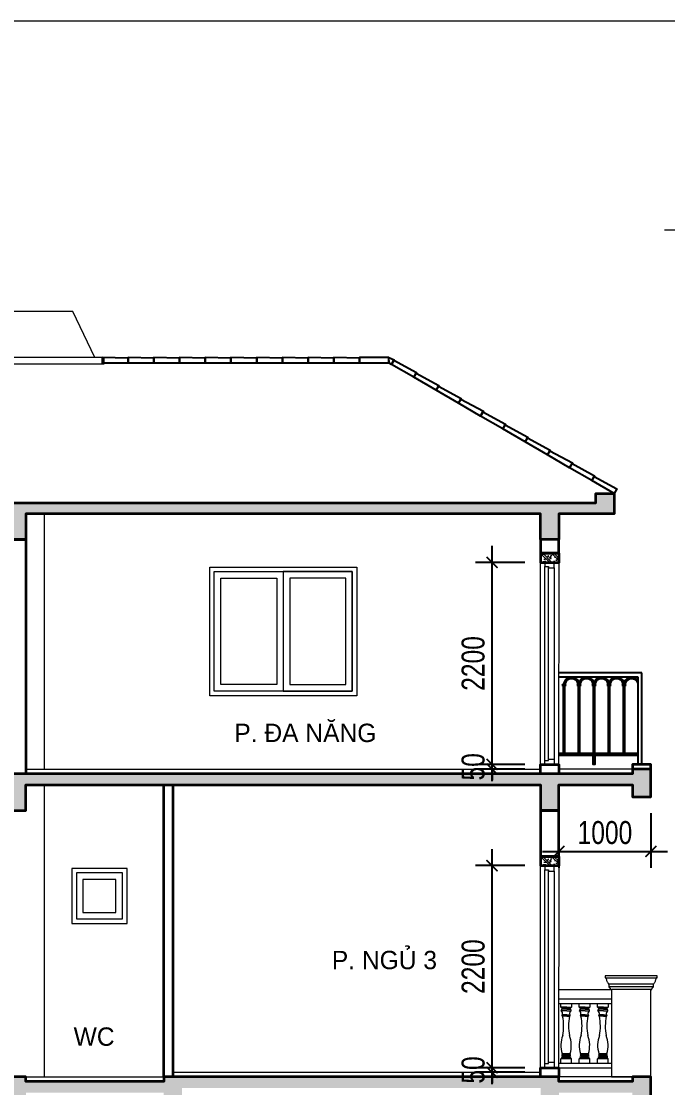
# Model space of a CAD drawing. Header units: millimetres. Extents: x 33748 to 451939, y -263262 to 62681.
# Drawn here: x 415701 to 422734, y -183716 to -172108 of the extents above; entities that cross this region are included whole.
import ezdxf

# ---------------------------------------------------------------- set-up
doc = ezdxf.new("R2010")
doc.units = ezdxf.units.MM
doc.header["$PDMODE"] = 98
doc.layers.get('Defpoints').update_dxf_attribs({"color": 202, "lineweight": 13})
for name, color, linetype, lineweight in [('-CONCRETE', 1, 'Continuous', 35), ('-DOOR', 137, 'Continuous', 9), ('-HATCH', 8, 'Continuous', 5), ('-LINE1', 7, 'Continuous', 18), ('-LINE2', 252, 'Continuous', 9), ('-WALL', 4, 'Continuous', 35), ('A72', 9, 'Continuous', 5)]:
    doc.layers.add(name, color=color, linetype=linetype, lineweight=lineweight)
for name, color, linetype in [('-HATCH CONCRETE', 54, 'Continuous'), ('12. NET DIM', 9, 'Continuous'), ('13. NET HATCH', 252, 'Continuous'), ('TEXT25', 2, 'Continuous')]:
    doc.layers.add(name, color=color, linetype=linetype)
doc.styles.add('AVANH', font='', dxfattribs={"width": 0.8})
doc.styles.add('SVN_AVO_thuong', font='')
doc.styles.add('X-ALL-SECTION$0$ROMANS', font='arial.ttf')
doc.styles.get('AVANH').set_extended_font_data('.VnAvantH')
doc.styles.get('SVN_AVO_thuong').set_extended_font_data('SVN-Avo')
doc.dimstyles.new('C_100A3', dxfattribs={"dimscale": 100, "dimtxt": 2.5, "dimasz": 1.2, "dimexe": 1.8, "dimexo": 0, "dimgap": 0.75, "dimtad": 1, "dimdec": 0, "dimzin": 0, "dimdsep": 46, "dimtxsty": 'AVANH', "dimblk": 'ARCHTICK', "dimcen": 0, "dimdle": 1.8, "dimclrd": 256, "dimclre": 256, "dimclrt": 7, "dimadec": 0, "dimazin": 0, "dimtfac": 0.0001, "dimtdec": 0, "dimtix": 1, "dimtmove": 2, "dimatfit": 3, "dimldrblk": 'ARCHTICK', "dimfxl": 1.8, "dimtolj": 1, "dimtzin": 0, "dimarcsym": 0})
doc.dimstyles.new('X-ALL-SECTION$0$ARROWS', dxfattribs={"dimscale": 100, "dimtxt": 2, "dimasz": 1, "dimexe": 2, "dimexo": 5, "dimgap": 1, "dimtad": 1, "dimdec": 0, "dimzin": 0, "dimdsep": 46, "dimtxsty": 'X-ALL-SECTION$0$ROMANS', "dimblk": 'X-ALL-SECTION$0$ARROWS', "dimcen": 0, "dimclrd": 256, "dimclre": 256, "dimclrt": 256, "dimazin": 0, "dimtfac": 0.5, "dimtdec": 0, "dimtofl": 0, "dimtmove": 2, "dimatfit": 3, "dimldrblk": 'X-ALL-SECTION$0$ARROWS', "dimfxl": 1, "dimtolj": 1, "dimtzin": 0, "dimlwd": -1, "dimlwe": -1, "dimarcsym": 0})

# ---------------------------------------------------------------- blocks, each defined once
blk = doc.blocks.new('cot lan can')
blk.add_line((-67, 1080), (-57, 1080))
for points in [[(-67, 1080), (-67, 1100), (497, 1100), (497, 1080), (-67, 1080)], [(-29, 1010), (-33, 1015), (-36, 1020), (-40, 1025), (-43, 1031), (-46, 1036), (-49, 1042), (-51, 1048), (-53, 1055), (-54, 1061), (-56, 1067), (-57, 1074), (-57, 1080)], [(487, 1080), (487, 1074), (486, 1067), (484, 1061), (483, 1055), (481, 1048), (479, 1042), (476, 1036), (473, 1031), (470, 1025), (466, 1020), (463, 1015), (459, 1010)], [(-29, 980), (-29, 1010), (459, 1010), (459, 980)], [(-11, 956), (-12, 959), (-13, 962), (-14, 965), (-16, 967), (-18, 970), (-18, 971), (-19, 972), (-22, 974), (-24, 976), (-26, 978), (-29, 980), (459, 980), (456, 978), (454, 976), (452, 974), (449, 972), (448, 970), (446, 967), (444, 965), (443, 962), (442, 959), (441, 956), (440, 953), (440, 950), (430, 950)], [(0, 950), (-10, 950), (-10, 953), (-11, 956)]]:
    blk.add_lwpolyline(points)
blk.add_lwpolyline([(430, 950), (430, 0), (0, 0), (0, 950)], close=True)
blk = doc.blocks.new('*U563')
at = {"ltscale": 200}
for points in [[(0, 100), (0, 0)], [(45, 100), (2155, 100)], [(45, 60), (2155, 60)], [(2140, 0), (60, 0)], [(2200, 100), (2200, 0)]]:
    blk.add_lwpolyline(points, dxfattribs=at)
for points in [[(0, 100), (45, 100), (45, 60), (60, 60), (60, 0), (0, 0)], [(2200, 100), (2155, 100), (2155, 60), (2140, 60), (2140, 0), (2200, 0)]]:
    blk.add_lwpolyline(points, close=True, dxfattribs=at)
blk = doc.blocks.new('X-ALL-SECTION$0$ARROWS')
blk.add_line((-1, 0), (0, 0))
at = {"const_width": 0.35}
blk.add_lwpolyline([(-1, -1), (0, 0), (-1, 1)], dxfattribs=at)
blk = doc.blocks.new('_ARCHTICK')
at = {"const_width": 0.15}
blk.add_lwpolyline([(-0.5, -0.5), (0.5, 0.5)], dxfattribs=at)
blk = doc.blocks.new('*D1046')
at = {"layer": '12. NET DIM', "lineweight": -2, "transparency": 16777216}
for p, q in [((420823, -183498), (420823, -183378)), ((421179, -183498), (420643, -183498)), ((420823, -183548), (420823, -183498)), ((421179, -183548), (420643, -183548)), ((420823, -183548), (420823, -183668))]:
    blk.add_line(p, q, dxfattribs=at)
at = {"layer": 'Defpoints', "color": 0, "transparency": 16777216}
for p in [(420823, -183498), (421179, -183498), (421179, -183548)]:
    blk.add_point(p, dxfattribs=at)
at = {"layer": '12. NET DIM', "lineweight": -2, "transparency": 16777216, "xscale": 120, "yscale": 120, "zscale": 120}
for p, rotation in [((420823, -183498), 270), ((420823, -183548), 90)]:
    blk.add_blockref('_ARCHTICK', p, dxfattribs=dict(at, rotation=rotation))
at = {"layer": '12. NET DIM', "color": 7, "transparency": 16777216, "insert": (420618, -183523), "char_height": 250, "attachment_point": 5, "rotation": 90, "style": 'AVANH'}
blk.add_mtext('\\A1;50', dxfattribs=at)
blk = doc.blocks.new('*D1047')
at = {"layer": '12. NET DIM', "lineweight": -2, "transparency": 16777216}
for p, q in [((420823, -183678), (420823, -181118)), ((421179, -181298), (420643, -181298)), ((421179, -183498), (420643, -183498))]:
    blk.add_line(p, q, dxfattribs=at)
at = {"layer": 'Defpoints', "color": 0, "transparency": 16777216}
for p in [(420823, -181298), (421179, -181298), (421179, -183498)]:
    blk.add_point(p, dxfattribs=at)
at = {"layer": '12. NET DIM', "lineweight": -2, "transparency": 16777216, "xscale": 120, "yscale": 120, "zscale": 120}
for p, rotation in [((420823, -181298), 90), ((420823, -183498), 270)]:
    blk.add_blockref('_ARCHTICK', p, dxfattribs=dict(at, rotation=rotation))
at = {"layer": '12. NET DIM', "color": 7, "transparency": 16777216, "insert": (420618, -182398), "char_height": 250, "attachment_point": 5, "rotation": 90, "style": 'AVANH'}
blk.add_mtext('\\A1;2200', dxfattribs=at)
blk = doc.blocks.new('*D1048')
at = {"layer": '12. NET DIM', "lineweight": -2, "transparency": 16777216}
for p, q in [((420823, -180198), (420823, -180078)), ((421179, -180198), (420643, -180198)), ((421179, -180248), (420643, -180248)), ((420823, -180248), (420823, -180198)), ((420823, -180248), (420823, -180368))]:
    blk.add_line(p, q, dxfattribs=at)
at = {"layer": 'Defpoints', "color": 0, "transparency": 16777216}
for p in [(420823, -180198), (421179, -180198), (421179, -180248)]:
    blk.add_point(p, dxfattribs=at)
at = {"layer": '12. NET DIM', "lineweight": -2, "transparency": 16777216, "xscale": 120, "yscale": 120, "zscale": 120}
for p, rotation in [((420823, -180198), 270), ((420823, -180248), 90)]:
    blk.add_blockref('_ARCHTICK', p, dxfattribs=dict(at, rotation=rotation))
at = {"layer": '12. NET DIM', "color": 7, "transparency": 16777216, "insert": (420618, -180223), "char_height": 250, "attachment_point": 5, "rotation": 90, "style": 'AVANH'}
blk.add_mtext('\\A1;50', dxfattribs=at)
blk = doc.blocks.new('*D1049')
at = {"layer": '12. NET DIM', "lineweight": -2, "transparency": 16777216}
for p, q in [((420823, -180378), (420823, -177818)), ((421179, -177998), (420643, -177998)), ((421179, -180198), (420643, -180198))]:
    blk.add_line(p, q, dxfattribs=at)
at = {"layer": 'Defpoints', "color": 0, "transparency": 16777216}
for p in [(420823, -177998), (421179, -177998), (421179, -180198)]:
    blk.add_point(p, dxfattribs=at)
at = {"layer": '12. NET DIM', "lineweight": -2, "transparency": 16777216, "xscale": 120, "yscale": 120, "zscale": 120}
for p, rotation in [((420823, -177998), 90), ((420823, -180198), 270)]:
    blk.add_blockref('_ARCHTICK', p, dxfattribs=dict(at, rotation=rotation))
at = {"layer": '12. NET DIM', "color": 7, "transparency": 16777216, "insert": (420618, -179098), "char_height": 250, "attachment_point": 5, "rotation": 90, "style": 'AVANH'}
blk.add_mtext('\\A1;2200', dxfattribs=at)
blk = doc.blocks.new('*D1050')
at = {"layer": '12. NET DIM', "lineweight": -2, "transparency": 16777216}
for p, q in [((421551, -180729), (421551, -181324)), ((422551, -180729), (422551, -181324)), ((421371, -181144), (422731, -181144))]:
    blk.add_line(p, q, dxfattribs=at)
at = {"layer": 'Defpoints', "color": 0, "transparency": 16777216}
for p in [(421551, -180729), (422551, -180729), (422551, -181144)]:
    blk.add_point(p, dxfattribs=at)
at = {"layer": '12. NET DIM', "lineweight": -2, "transparency": 16777216, "xscale": 120, "yscale": 120, "zscale": 120, "rotation": 180}
blk.add_blockref('_ARCHTICK', (421551, -181144), dxfattribs=at)
at = {"layer": '12. NET DIM', "lineweight": -2, "transparency": 16777216, "xscale": 120, "yscale": 120, "zscale": 120}
blk.add_blockref('_ARCHTICK', (422551, -181144), dxfattribs=at)
at = {"layer": '12. NET DIM', "color": 7, "transparency": 16777216, "insert": (422051, -180940), "char_height": 250, "attachment_point": 5, "style": 'AVANH'}
blk.add_mtext('\\A1;1000', dxfattribs=at)

msp = doc.modelspace()

# ---------------------------------------------------------------- hatches: boundary and pattern name
at = {"layer": '-HATCH'}
h = msp.add_hatch(dxfattribs=at)
h.set_pattern_fill('CHAU-02', color=256, scale=20, pattern_type=2)
h.set_pattern_definition([(50, (0, -58113.93), (143.452037, -12.550427), [15, -165]), (355, (0, -58113.93), (-27.750267, 150.438427), [12, -132]), (100.4514, (11.95, -58114.97), (115.701876, 137.88791), [12.74804, -140.228422]), (46.1842, (0, -58073.93), (213.44821, -33.1038), [22.5, -247.5]), (96.6356, (17.79, -58076.69), (186.93254, 194.82357), [19.12206, -210.3426]), (351.1842, (0, -58073.93), (186.93239, 194.82372), [18, -198]), (21, (20, -58083.93), (119.38141, -80.523778), [15, -165]), (226, (20, -58083.93), (134.376424, -73.10796), [12, -132]), (71.4514, (29.95, -58090.64), (168.044526, 64.5061), [12.74804, -140.228422]), (67.5, (0, -58113.93), (-31.1832367, 58.8748924), [0, -130.4, 0, -134, 0, -132.5]), (4.5, (0, -58113.93), (56.670185, 76.020638), [0, -76.4, 0, -127.4, 0, -50.5]), (327.5, (-44.6, -58113.93), (106.764487, -4.5109743), [0, -50, 0, -156, 0, -207]), (317.5, (-64.6, -58113.93), (116.637234, 20.020996), [0, -65, 0, -103.6, 0, -147]), (315, (0, -58113.93), (60.104076, 60.104076), []), (315, (0, -58089.43), (60.104076, 60.104076), [])])
h.paths.add_polyline_path([(421950.9, -177348.5), (421950.9, -177248.5), (422150.9, -177248.5), (422150.9, -177468.5), (421550.9, -177468.5), (421550.9, -177748.5), (421350.9, -177748.5), (421350.9, -177468.5), (415750.9, -177468.5), (415750.9, -177748.5), (415550.9, -177748.5), (415550.9, -177468.5), (411950.9, -177468.5), (411950.9, -177748.5), (411750.9, -177748.5), (411750.9, -177468.5), (408250.6, -177468.5), (408250.6, -177748.5), (408050.6, -177748.5), (408050.6, -177468.5), (407450.6, -177468.5), (407450.6, -177248.5), (407650.7, -177248.5), (407650.7, -177348.5)])
h.paths.add_polyline_path([(411950.9, -183598.5), (408050.6, -183598.5), (408050.6, -183998.5), (408250.6, -183998.5), (408250.6, -183718.5), (411750.9, -183718.5), (411750.9, -183998.5), (411950.9, -183998.5), (411950.9, -183718.5), (415550.9, -183718.5), (415550.9, -183998.5), (415750.9, -183998.5), (415750.9, -183768.5), (417250.9, -183768.5), (417250.9, -183898.5), (417450.9, -183898.5), (417450.9, -183718.5), (421350.9, -183718.5), (421350.9, -183998.5), (421550.9, -183998.5), (421550.9, -183768.5), (422350.9, -183768.5), (422350.9, -183898.5), (422550.9, -183898.5), (422550.9, -183598.5), (422350.9, -183598.5), (422350.9, -183648.5), (421550.9, -183648.5), (421550.9, -183598.5), (417250.9, -183598.5), (417250.9, -183648.5), (415750.9, -183648.5), (415750.9, -183598.5)])
h.paths.add_polyline_path([(426050.6, -187948.5), (421550.9, -187948.5), (421550.9, -187798.5), (415750.9, -187798.5), (415750.9, -187498.5), (408050.6, -187498.5), (408050.6, -187548.5), (406050.6, -187548.5), (406050.6, -187668.5), (408170.6, -187668.5), (408170.6, -187618.5), (415630.9, -187618.5), (415630.9, -187918.5), (421430.9, -187918.5), (421430.9, -188068.5), (426050.6, -188068.5)])
edge = h.paths.add_edge_path()
edge.add_line((415550.9, -180298.5), (410550.9, -180298.5))
edge.add_line((410550.9, -180298.5), (410550.9, -180348.5))
edge.add_line((410550.9, -180348.5), (408250.6, -180348.5))
edge.add_line((408250.6, -180348.5), (408250.6, -180298.5))
edge.add_line((408250.6, -180298.5), (408050.6, -180298.5))
edge.add_line((408050.6, -180298.5), (408050.6, -180698.5))
edge.add_line((408050.6, -180698.5), (408250.6, -180698.5))
edge.add_line((408250.6, -180698.5), (408250.6, -180468.5))
edge.add_line((408250.6, -180468.5), (410670.9, -180468.5))
edge.add_line((410670.9, -180468.5), (410670.9, -180418.5))
edge.add_line((410670.9, -180418.5), (411750.9, -180418.5))
edge.add_line((411750.9, -180418.5), (411750.9, -180698.5))
edge.add_line((411750.9, -180698.5), (411950.9, -180698.5))
edge.add_line((411950.9, -180698.5), (411950.9, -180418.5))
edge.add_line((411950.9, -180418.5), (415550.9, -180418.5))
edge.add_line((415550.9, -180418.5), (415550.9, -180698.5))
edge.add_line((415550.9, -180698.5), (415750.9, -180698.5))
edge.add_line((415750.9, -180698.5), (415750.9, -180418.5))
edge.add_line((415750.9, -180418.5), (421350.9, -180418.5))
edge.add_line((421350.9, -180418.5), (421350.9, -180698.5))
edge.add_line((421350.9, -180698.5), (421550.9, -180698.5))
edge.add_line((421550.9, -180698.5), (421550.9, -180418.5))
edge.add_line((421550.9, -180418.5), (422350.9, -180418.5))
edge.add_line((422350.9, -180418.5), (422350.9, -180548.5))
edge.add_line((422350.9, -180548.5), (422550.9, -180548.5))
edge.add_line((422550.9, -180548.5), (422550.9, -180248.5))
edge.add_line((422550.9, -180248.5), (422350.9, -180248.5))
edge.add_line((422350.9, -180248.5), (422350.9, -180298.5))
edge.add_line((422350.9, -180298.5), (415550.9, -180298.5))
h = msp.add_hatch(dxfattribs=at)
h.set_pattern_fill('CHAU-02', color=256, scale=20, pattern_type=2)
h.set_pattern_definition([(50, (109478.12, -150198.55), (143.452037, -12.550427), [15, -165]), (355, (109478.12, -150198.55), (-27.75027, 150.43843), [12, -132]), (100.4514, (109490.07, -150199.6), (115.701876, 137.88791), [12.74804, -140.22842]), (46.1842, (109478.12, -150158.55), (213.44821, -33.1038), [22.5, -247.5]), (96.6356, (109495.9, -150161.3), (186.93254, 194.82357), [19.12206, -210.3426]), (351.1842, (109478.12, -150158.55), (186.93239, 194.82372), [18, -198]), (21, (109498.12, -150168.55), (119.38141, -80.52378), [15, -165]), (226, (109498.12, -150168.55), (134.376424, -73.10796), [12, -132]), (71.4514, (109508.06, -150175.26), (168.044526, 64.5061), [12.74804, -140.22842]), (67.5, (109478.116, -150198.55), (-31.183237, 58.874892), [0, -130.4, 0, -134, 0, -132.5]), (4.5, (109478.116, -150198.55), (56.670185, 76.020638), [0, -76.4, 0, -127.4, 0, -50.5]), (327.5, (109433.516, -150198.55), (106.764487, -4.510974), [0, -50, 0, -156, 0, -207]), (317.5, (109413.52, -150198.55), (116.637234, 20.020996), [0, -65, 0, -103.6, 0, -147]), (315, (109478.116, -150198.55), (60.104076, 60.104076), []), (315, (109478.116, -150174.05), (60.104076, 60.104076), [])])
h.paths.add_polyline_path([(421350.9, -177898.5), (421551.3, -177898.5), (421551.3, -177998.5), (421350.9, -177998.5)])
h = msp.add_hatch(dxfattribs=at)
h.set_pattern_fill('CHAU-02', color=256, scale=20, pattern_type=2)
h.set_pattern_definition([(50, (109478.12, -153498.55), (143.452037, -12.550427), [15, -165]), (355, (109478.12, -153498.55), (-27.75027, 150.43843), [12, -132]), (100.4514, (109490.07, -153499.6), (115.701876, 137.88791), [12.74804, -140.22842]), (46.1842, (109478.12, -153458.55), (213.44821, -33.1038), [22.5, -247.5]), (96.6356, (109495.9, -153461.3), (186.93254, 194.82357), [19.12206, -210.3426]), (351.1842, (109478.12, -153458.55), (186.93239, 194.82372), [18, -198]), (21, (109498.12, -153468.55), (119.38141, -80.52378), [15, -165]), (226, (109498.12, -153468.55), (134.376424, -73.10796), [12, -132]), (71.4514, (109508.06, -153475.26), (168.044526, 64.5061), [12.74804, -140.22842]), (67.5, (109478.116, -153498.55), (-31.183237, 58.874892), [0, -130.4, 0, -134, 0, -132.5]), (4.5, (109478.116, -153498.55), (56.670185, 76.020638), [0, -76.4, 0, -127.4, 0, -50.5]), (327.5, (109433.516, -153498.55), (106.764487, -4.510974), [0, -50, 0, -156, 0, -207]), (317.5, (109413.52, -153498.55), (116.637234, 20.020996), [0, -65, 0, -103.6, 0, -147]), (315, (109478.116, -153498.55), (60.104076, 60.104076), []), (315, (109478.116, -153474.05), (60.104076, 60.104076), [])])
h.paths.add_polyline_path([(421350.9, -181198.5), (421551.3, -181198.5), (421551.3, -181298.5), (421350.9, -181298.5)])

# ---------------------------------------------------------------- linework, layer by layer
at = {"layer": '-CONCRETE'}
for points in [[(407650.7, -177348.5), (421950.9, -177348.5), (421950.9, -177348.5), (421950.9, -177348.5), (421950.9, -177348.5), (421950.9, -177248.5), (422150.9, -177248.5), (422150.9, -177468.5), (421550.9, -177468.5), (421550.9, -177748.5), (421350.9, -177748.5), (421350.9, -177468.5), (415750.9, -177468.5), (415750.9, -177748.5), (415550.9, -177748.5)], [(415550.9, -180698.5), (415750.9, -180698.5), (415750.9, -180418.5), (421350.9, -180418.5), (421350.9, -180698.5), (421550.9, -180698.5), (421550.9, -180418.5), (422350.9, -180418.5), (422350.9, -180548.5), (422550.9, -180548.5), (422550.9, -180248.5), (422350.9, -180248.5), (422350.9, -180298.5), (415550.9, -180298.5)], [(422550.9, -183898.5), (422550.9, -183598.5), (422350.9, -183598.5), (422350.9, -183648.5), (421550.9, -183648.5), (421550.9, -183598.5), (417250.9, -183598.5), (417250.9, -183648.5), (415750.9, -183648.5), (415750.9, -183598.5), (411950.9, -183598.5), (411950.9, -183598.5), (411950.9, -183598.5), (408050.6, -183598.5), (408050.6, -183998.5)]]:
    msp.add_lwpolyline(points, dxfattribs=at)
for points in [[(421551.3, -177898.5), (421350.9, -177898.5), (421350.9, -177998.5), (421551.3, -177998.5)], [(421551.3, -181198.5), (421350.9, -181198.5), (421350.9, -181298.5), (421551.3, -181298.5)]]:
    msp.add_lwpolyline(points, close=True, dxfattribs=at)
at = {"layer": '-DOOR'}
for p, q in [((421350.9, -180198.5), (421350.9, -177998.5)), ((421550.9, -180198.5), (421551.3, -177998.5)), ((421350.9, -183498.5), (421350.9, -181298.5)), ((421550.9, -183498.5), (421551.3, -181298.5))]:
    msp.add_line(p, q, dxfattribs=at)
for points in [[(417750.9, -178048.5), (419350.9, -178048.5), (419350.9, -179448.5), (417750.9, -179448.5)], [(417800.9, -178098.5), (419300.9, -178098.5), (419300.9, -179398.5), (417800.9, -179398.5)], [(417800.9, -178098.5), (418550.9, -178098.5), (418550.9, -179398.5), (417800.9, -179398.5)], [(417870.9, -178168.5), (418480.9, -178168.5), (418480.9, -179328.5), (417870.9, -179328.5)], [(419300.9, -178098.5), (418550.9, -178098.5), (418550.9, -179398.5), (419300.9, -179398.5)], [(419230.9, -178168.5), (418620.9, -178168.5), (418620.9, -179328.5), (419230.9, -179328.5)], [(416250.9, -181928.5), (416850.9, -181928.5), (416850.9, -181328.5), (416250.9, -181328.5)], [(416300.9, -181878.5), (416800.9, -181878.5), (416800.9, -181378.5), (416300.9, -181378.5)], [(416370.9, -181808.5), (416730.9, -181808.5), (416730.9, -181448.5), (416370.9, -181448.5)]]:
    msp.add_lwpolyline(points, close=True, dxfattribs=at)
at = {"layer": '-HATCH'}
for p, q in [((421570.4, -182838.4), (421570.4, -182798.5)), ((421770.4, -182838.4), (421770.4, -182798.5)), ((421970.4, -182838.4), (421970.4, -182798.5)), ((421636, -182838.4), (421570.4, -182838.4)), ((421636, -182878.4), (421572, -182878.4)), ((421636, -182848.4), (421586.4, -182848.4)), ((421587.4, -182848.4), (421587.4, -182851.5)), ((421636, -182851.4), (421588, -182851.4)), ((421636, -182859.4), (421588, -182859.4)), ((421588, -182859.4), (421588, -182862.4)), ((421636, -182862.4), (421588, -182862.4)), ((421636, -182922.4), (421588, -182922.4)), ((421636, -182934.4), (421588, -182934.4)), ((421636, -182838.4), (421686, -182838.4)), ((421636, -182848.4), (421670, -182848.4)), ((421636, -182851.4), (421668.3, -182851.4)), ((421636, -182859.4), (421668.3, -182859.4)), ((421636, -182862.4), (421668.3, -182862.4)), ((421636, -182878.4), (421684.3, -182878.4)), ((421636, -182922.4), (421668.3, -182922.4)), ((421636, -182934.4), (421668.3, -182934.4)), ((421668.3, -182859.4), (421668.3, -182862.4)), ((421669, -182848.4), (421669, -182851.5)), ((421836, -182838.4), (421770.4, -182838.4)), ((421836, -182878.4), (421772, -182878.4)), ((421836, -182848.4), (421786.4, -182848.4)), ((421787.4, -182848.4), (421787.4, -182851.5)), ((421836, -182851.4), (421788, -182851.4)), ((421836, -182859.4), (421788, -182859.4)), ((421788, -182859.4), (421788, -182862.4)), ((421836, -182862.4), (421788, -182862.4)), ((421836, -182922.4), (421788, -182922.4)), ((421836, -182934.4), (421788, -182934.4)), ((421836, -182838.4), (421886, -182838.4)), ((421836, -182848.4), (421870, -182848.4)), ((421836, -182851.4), (421868.4, -182851.4)), ((421836, -182859.4), (421868.4, -182859.4)), ((421836, -182862.4), (421868.4, -182862.4)), ((421836, -182878.4), (421884.4, -182878.4)), ((421836, -182922.4), (421868.4, -182922.4)), ((421836, -182934.4), (421868.4, -182934.4)), ((421868.4, -182859.4), (421868.4, -182862.4)), ((421869, -182848.4), (421869, -182851.5)), ((422036, -182838.4), (421970.4, -182838.4)), ((422036, -182878.4), (421972, -182878.4)), ((422036, -182848.4), (421986.4, -182848.4)), ((421987.4, -182848.4), (421987.4, -182851.5)), ((422036, -182851.4), (421988, -182851.4)), ((422036, -182859.4), (421988, -182859.4)), ((421988, -182859.4), (421988, -182862.4)), ((422036, -182862.4), (421988, -182862.4)), ((422036, -182922.4), (421988, -182922.4)), ((422036, -182934.4), (421988, -182934.4)), ((422036, -182838.4), (422086, -182838.4)), ((422036, -182848.4), (422070, -182848.4)), ((422036, -182851.4), (422068.4, -182851.4)), ((422036, -182859.4), (422068.4, -182859.4)), ((422036, -182862.4), (422068.4, -182862.4)), ((422036, -182878.4), (422084.4, -182878.4)), ((422036, -182922.4), (422068.4, -182922.4)), ((422036, -182934.4), (422068.4, -182934.4)), ((422068.4, -182859.4), (422068.4, -182862.4)), ((422069, -182848.4), (422069, -182851.5)), ((421636, -182938.4), (421590.3, -182938.4)), ((421636, -182938.4), (421666.1, -182938.4)), ((421836, -182938.4), (421790.3, -182938.4)), ((421836, -182938.4), (421866.1, -182938.4)), ((422036, -182938.4), (421990.3, -182938.4)), ((422036, -182938.4), (422066.1, -182938.4)), ((421686, -183402.1), (421570.4, -183402.1)), ((421570.4, -183448.5), (421570.4, -183402.1)), ((421672, -183348.1), (421586.4, -183348.1)), ((421672, -183356.1), (421586.4, -183356.1)), ((421672, -183364.1), (421586.4, -183364.1)), ((421672, -183372.1), (421586.4, -183372.1)), ((421672, -183388.1), (421586.4, -183388.1)), ((421670, -183392.1), (421586.4, -183392.1)), ((421587.4, -183388.1), (421587.4, -183392.1)), ((421669, -183388.1), (421669, -183392.1)), ((421686, -183448.5), (421686, -183402.1)), ((421886, -183402.1), (421770.4, -183402.1)), ((421770.4, -183448.5), (421770.4, -183402.1)), ((421872, -183348.1), (421786.4, -183348.1)), ((421872, -183356.1), (421786.4, -183356.1)), ((421872, -183364.1), (421786.4, -183364.1)), ((421872, -183372.1), (421786.4, -183372.1)), ((421872, -183388.1), (421786.4, -183388.1)), ((421870, -183392.1), (421786.4, -183392.1)), ((421787.4, -183388.1), (421787.4, -183392.1)), ((421869, -183388.1), (421869, -183392.1)), ((421886, -183448.5), (421886, -183402.1)), ((422086, -183402.1), (421970.4, -183402.1)), ((421970.4, -183448.5), (421970.4, -183402.1)), ((422072, -183348.1), (421986.4, -183348.1)), ((422072, -183356.1), (421986.4, -183356.1)), ((422072, -183364.1), (421986.4, -183364.1)), ((422072, -183372.1), (421986.4, -183372.1)), ((422072, -183388.1), (421986.4, -183388.1)), ((422070, -183392.1), (421986.4, -183392.1)), ((421987.4, -183388.1), (421987.4, -183392.1)), ((422069, -183388.1), (422069, -183392.1)), ((422086, -183448.5), (422086, -183402.1)), ((421570.4, -183448.5), (421636, -183448.5)), ((421636, -183448.5), (421686, -183448.5)), ((421770.4, -183448.5), (421836, -183448.5)), ((421836, -183448.5), (421886, -183448.5)), ((421970.4, -183448.5), (422036, -183448.5)), ((422036, -183448.5), (422086, -183448.5))]:
    msp.add_line(p, q, dxfattribs=at)
for points in [[(421551.1, -182648.5), (422120.9, -182648.5)], [(421551.1, -182748.5), (422120.9, -182748.5)], [(421551.1, -182798.5), (422120.9, -182798.5)], [(421570.4, -182798.5), (421686, -182798.5), (421686, -182838.4)], [(421770.4, -182798.5), (421886, -182798.5), (421886, -182838.4)], [(421970.4, -182798.5), (422086, -182798.5), (422086, -182838.4)], [(421551.1, -183448.5), (422120.9, -183448.5)], [(421551.1, -183498.5), (422120.9, -183498.5)]]:
    msp.add_lwpolyline(points, dxfattribs=at)
for centre, radius, start, end in [((421585.8, -182831.6), 16.8, 203.9086, 272.08063), ((421588, -182878.4), 16, 81.51603, 180), ((421555.6, -182909.3), 35, 337.96322, 62.00299), ((421588, -182928.4), 6, 90, 270), ((421588, -182855.4), 4, 90, 270), ((421592.1, -182934.8), 4.08, 175.04747, 243.25517), ((421700.8, -182909.3), 35, 117.99701, 202.03678), ((421668.3, -182878.4), 16, 0, 98.48397), ((421664.3, -182934.8), 4.08, 296.74483, 4.95253), ((421668.3, -182855.4), 4, 270, 90), ((421668.3, -182928.4), 6, 270, 90), ((421670.6, -182831.6), 16.8, 267.91937, 336.0914), ((421785.8, -182831.6), 16.8, 203.9086, 272.08063), ((421788, -182878.4), 16, 81.51603, 180), ((421755.6, -182909.3), 35, 337.96322, 62.00299), ((421788, -182928.4), 6, 90, 270), ((421788, -182855.4), 4, 90, 270), ((421792.1, -182934.8), 4.08, 175.04747, 243.25517), ((421900.8, -182909.3), 35, 117.99701, 202.03678), ((421868.4, -182878.4), 16, 0, 98.48397), ((421864.3, -182934.8), 4.08, 296.74483, 4.95253), ((421868.4, -182855.4), 4, 270, 90), ((421868.4, -182928.4), 6, 270, 90), ((421870.6, -182831.6), 16.8, 267.91937, 336.0914), ((421985.8, -182831.6), 16.8, 203.9086, 272.08063), ((421988, -182878.4), 16, 81.51603, 180), ((421955.6, -182909.3), 35, 337.96322, 62.00299), ((421988, -182928.4), 6, 90, 270), ((421988, -182855.4), 4, 90, 270), ((421992.1, -182934.8), 4.08, 175.04747, 243.25517), ((422100.8, -182909.3), 35, 117.99701, 202.03678), ((422068.4, -182878.4), 16, 0, 98.48397), ((422064.3, -182934.8), 4.08, 296.74483, 4.95253), ((422068.4, -182855.4), 4, 270, 90), ((422068.4, -182928.4), 6, 270, 90), ((422070.6, -182831.6), 16.8, 267.91937, 336.0914), ((421088.6, -183045.6), 513, 348.55438, 12.06482), ((422167.8, -183045.6), 513, 167.93518, 191.44562), ((421288.6, -183045.6), 513, 348.55438, 12.06482), ((422367.8, -183045.6), 513, 167.93518, 191.44562), ((421488.6, -183045.6), 513, 348.55438, 12.06482), ((422567.8, -183045.6), 513, 167.93518, 191.44562), ((421867.8, -183254.7), 296.5, 158.78951, 198.35527), ((421371.6, -183258.1), 313.6, 343.33107, 20.66545), ((422067.8, -183254.7), 296.5, 158.78951, 198.35527), ((421571.6, -183258.1), 313.6, 343.33107, 20.66545), ((422267.8, -183254.7), 296.5, 158.78951, 198.35527), ((421771.6, -183258.1), 313.6, 343.33107, 20.66545), ((421586.9, -183410.6), 18.6, 91.46658, 152.54419), ((421586.4, -183380.1), 8, 90, 270), ((421586.4, -183360.1), 4, 90, 270), ((421586.4, -183352.1), 4, 270, 90), ((421586.4, -183368.1), 4, 270, 90), ((421672, -183352.1), 4, 90, 270), ((421672, -183368.1), 4, 90, 270), ((421669.5, -183410.6), 18.6, 27.45581, 88.53342), ((421672, -183360.1), 4, 270, 90), ((421672, -183380.1), 8, 270, 90), ((421786.9, -183410.6), 18.6, 91.46658, 152.54419), ((421786.4, -183380.1), 8, 90, 270), ((421786.4, -183360.1), 4, 90, 270), ((421786.4, -183352.1), 4, 270, 90), ((421786.4, -183368.1), 4, 270, 90), ((421872, -183352.1), 4, 90, 270), ((421872, -183368.1), 4, 90, 270), ((421869.5, -183410.6), 18.6, 27.45581, 88.53342), ((421872, -183360.1), 4, 270, 90), ((421872, -183380.1), 8, 270, 90), ((421986.9, -183410.6), 18.6, 91.46658, 152.54419), ((421986.4, -183380.1), 8, 90, 270), ((421986.4, -183360.1), 4, 90, 270), ((421986.4, -183352.1), 4, 270, 90), ((421986.4, -183368.1), 4, 270, 90), ((422072, -183352.1), 4, 90, 270), ((422072, -183368.1), 4, 90, 270), ((422069.5, -183410.6), 18.6, 27.45581, 88.53342), ((422072, -183360.1), 4, 270, 90), ((422072, -183380.1), 8, 270, 90)]:
    msp.add_arc(centre, radius, start, end, dxfattribs=at)
at = {"layer": '-HATCH CONCRETE'}
for points in [[(416861.6, -175825.8), (416861.6, -175773.8), (416581.6, -175765.8), (416581.6, -175825.8)], [(417141.6, -175825.8), (417141.6, -175773.8), (416861.6, -175765.8), (416861.6, -175825.8)], [(417421.6, -175825.8), (417421.6, -175773.8), (417141.6, -175765.8), (417141.6, -175825.8)], [(417701.6, -175825.8), (417701.6, -175773.8), (417421.6, -175765.8), (417421.6, -175825.8)], [(417981.6, -175825.8), (417981.6, -175773.8), (417701.6, -175765.8), (417701.6, -175825.8)], [(418261.6, -175825.8), (418261.6, -175773.8), (417981.6, -175765.8), (417981.6, -175825.8)], [(418541.6, -175825.8), (418541.6, -175773.8), (418261.6, -175765.8), (418261.6, -175825.8)], [(418821.6, -175825.8), (418821.6, -175773.8), (418541.6, -175765.8), (418541.6, -175825.8)], [(419101.6, -175825.8), (419101.6, -175773.8), (418821.6, -175765.8), (418821.6, -175825.8)], [(419381.6, -175825.8), (419381.6, -175773.8), (419101.6, -175765.8), (419101.6, -175825.8)], [(419702, -175825.8), (419700.2, -175765.8), (419381.6, -175765.8), (419381.6, -175825.8)], [(419700.9, -175826.3), (419699.2, -175765.8), (419758.9, -175791.9), (419729.6, -175842.4)], [(419729.6, -175842.4), (419755.7, -175797.4), (420001.8, -175931.1), (419971.7, -175983)], [(419971.7, -175983), (419997.8, -175938), (420244, -176071.7), (420213.8, -176123.6)], [(420213.8, -176123.6), (420240, -176078.7), (420486.1, -176212.3), (420456, -176264.2)], [(420456, -176264.2), (420482.1, -176219.3), (420728.2, -176353), (420698.1, -176404.8)], [(420698.1, -176404.8), (420724.2, -176359.9), (420970.4, -176493.6), (420940.2, -176545.4)], [(420940.2, -176545.4), (420966.4, -176500.5), (421212.5, -176634.2), (421182.4, -176686.1)], [(421182.4, -176686.1), (421208.5, -176641.1), (421454.6, -176774.8), (421424.5, -176826.7)], [(421424.5, -176826.7), (421450.6, -176781.7), (421696.8, -176915.4), (421666.6, -176967.3)], [(421666.6, -176967.3), (421692.8, -176922.3), (421938.9, -177056), (421908.8, -177107.9)], [(421908.8, -177107.9), (421934.9, -177062.9), (422181, -177196.6), (422150.9, -177248.5)]]:
    msp.add_lwpolyline(points, close=True, dxfattribs=at)
at = {"layer": '-LINE1'}
for points in [[(415750.9, -180248.5), (421350.9, -180248.5)], [(422350.9, -180248.5), (421550.9, -180248.5)], [(415750.9, -183598.5), (417250.9, -183598.5)], [(417350.9, -183548.5), (421350.9, -183548.5)], [(422350.9, -183598.5), (421550.9, -183598.5)], [(422350.9, -183598.5), (421550.9, -183598.5)]]:
    msp.add_lwpolyline(points, dxfattribs=at)
at = {"layer": '-LINE2'}
for points in [[(415950.9, -177468.5), (415950.9, -180248.5)], [(415950.9, -180418.5), (415950.9, -183598.5)]]:
    msp.add_lwpolyline(points, dxfattribs=at)
at = {"layer": '-WALL'}
for points in [[(415550.9, -177748.5), (415750.9, -177748.5), (415750.9, -180298.5), (415550.9, -180298.5)], [(421550.9, -177748.5), (421350.9, -177748.5), (421350.9, -177898.5), (421550.9, -177898.5)], [(417250.9, -180418.5), (417350.9, -180418.5), (417350.9, -183598.5), (417250.9, -183598.5)], [(421550.9, -180698.5), (421350.9, -180698.5), (421350.9, -181198.5), (421550.9, -181198.5)]]:
    msp.add_lwpolyline(points, close=True, dxfattribs=at)
for points in [[(421350.9, -180298.5), (421350.9, -180198.5), (421550.9, -180198.5), (421550.9, -180298.5)], [(422550.9, -180248.5), (422550.9, -180198.4), (422350.9, -180198.4), (422350.9, -180248.5)], [(421350.9, -183598.5), (421350.9, -183498.5), (421550.9, -183498.5), (421550.9, -183598.5)]]:
    msp.add_lwpolyline(points, dxfattribs=at)
at = {"layer": '13. NET HATCH'}
for p, q in [((422451.1, -179198.4), (421551.1, -179198.4)), ((422451.1, -180198.4), (422451.1, -179198.4)), ((422411.1, -179248.4), (421551.1, -179248.4)), ((421587.1, -179333.3), (421595.3, -179328.3)), ((421587.1, -179335.3), (421587.1, -179333.3)), ((421596.9, -179333.3), (421587.1, -179333.3)), ((421595.3, -179340.3), (421587.1, -179335.3)), ((421596.9, -179335.3), (421587.1, -179335.3)), ((421592.9, -179326.3), (421592.9, -179324.3)), ((421596.9, -179324.3), (421592.9, -179324.3)), ((421595.3, -179326.3), (421592.9, -179326.3)), ((421595.3, -179328.3), (421595.3, -179326.3)), ((421596.9, -179326.3), (421595.3, -179326.3)), ((421617.7, -179328.3), (421595.3, -179328.3)), ((421616.1, -179324.3), (421596.9, -179324.3)), ((421596.9, -179326.3), (421616.1, -179326.3)), ((421596.9, -179333.3), (421596.9, -179335.3)), ((421616.1, -179333.3), (421596.9, -179333.3)), ((421616.1, -179335.3), (421596.9, -179335.3)), ((421620.1, -179324.3), (421616.1, -179324.3)), ((421617.7, -179326.3), (421616.1, -179326.3)), ((421616.1, -179335.3), (421616.1, -179333.3)), ((421616.1, -179333.3), (421625.9, -179333.3)), ((421616.1, -179335.3), (421625.9, -179335.3)), ((421617.7, -179326.3), (421617.7, -179328.3)), ((421620.1, -179326.3), (421617.7, -179326.3)), ((421617.7, -179328.3), (421625.9, -179333.3)), ((421625.9, -179335.3), (421617.7, -179340.3)), ((421620.1, -179324.3), (421620.1, -179326.3)), ((421625.9, -179333.3), (421625.9, -179335.3)), ((421750.3, -179333.3), (421758.5, -179328.3)), ((421750.3, -179335.3), (421750.3, -179333.3)), ((421760.1, -179333.3), (421750.3, -179333.3)), ((421758.5, -179340.3), (421750.3, -179335.3)), ((421760.1, -179335.3), (421750.3, -179335.3)), ((421756.1, -179326.3), (421756.1, -179324.3)), ((421760.1, -179324.3), (421756.1, -179324.3)), ((421758.5, -179326.3), (421756.1, -179326.3)), ((421758.5, -179328.3), (421758.5, -179326.3)), ((421760.1, -179326.3), (421758.5, -179326.3)), ((421780.9, -179328.3), (421758.5, -179328.3)), ((421779.3, -179324.3), (421760.1, -179324.3)), ((421760.1, -179326.3), (421779.3, -179326.3)), ((421760.1, -179333.3), (421760.1, -179335.3)), ((421779.3, -179333.3), (421760.1, -179333.3)), ((421779.3, -179335.3), (421760.1, -179335.3)), ((421783.3, -179324.3), (421779.3, -179324.3)), ((421780.9, -179326.3), (421779.3, -179326.3)), ((421779.3, -179335.3), (421779.3, -179333.3)), ((421779.3, -179333.3), (421789.1, -179333.3)), ((421779.3, -179335.3), (421789.1, -179335.3)), ((421780.9, -179326.3), (421780.9, -179328.3)), ((421783.3, -179326.3), (421780.9, -179326.3)), ((421780.9, -179328.3), (421789.1, -179333.3)), ((421789.1, -179335.3), (421780.9, -179340.3)), ((421783.3, -179324.3), (421783.3, -179326.3)), ((421789.1, -179333.3), (421789.1, -179335.3)), ((421913.5, -179333.3), (421921.7, -179328.3)), ((421913.5, -179335.3), (421913.5, -179333.3)), ((421923.3, -179333.3), (421913.5, -179333.3)), ((421921.7, -179340.3), (421913.5, -179335.3)), ((421923.3, -179335.3), (421913.5, -179335.3)), ((421919.3, -179326.3), (421919.3, -179324.3)), ((421923.3, -179324.3), (421919.3, -179324.3)), ((421921.7, -179326.3), (421919.3, -179326.3)), ((421921.7, -179328.3), (421921.7, -179326.3)), ((421923.3, -179326.3), (421921.7, -179326.3)), ((421944.1, -179328.3), (421921.7, -179328.3)), ((421942.5, -179324.3), (421923.3, -179324.3)), ((421923.3, -179326.3), (421942.5, -179326.3)), ((421923.3, -179333.3), (421923.3, -179335.3)), ((421942.5, -179333.3), (421923.3, -179333.3)), ((421942.5, -179335.3), (421923.3, -179335.3)), ((421946.5, -179324.3), (421942.5, -179324.3)), ((421944.1, -179326.3), (421942.5, -179326.3)), ((421942.5, -179335.3), (421942.5, -179333.3)), ((421942.5, -179333.3), (421952.3, -179333.3)), ((421942.5, -179335.3), (421952.3, -179335.3)), ((421944.1, -179326.3), (421944.1, -179328.3)), ((421946.5, -179326.3), (421944.1, -179326.3)), ((421944.1, -179328.3), (421952.3, -179333.3)), ((421952.3, -179335.3), (421944.1, -179340.3)), ((421946.5, -179324.3), (421946.5, -179326.3)), ((421952.3, -179333.3), (421952.3, -179335.3)), ((422076.7, -179333.3), (422084.9, -179328.3)), ((422076.7, -179335.3), (422076.7, -179333.3)), ((422086.5, -179333.3), (422076.7, -179333.3)), ((422084.9, -179340.3), (422076.7, -179335.3)), ((422086.5, -179335.3), (422076.7, -179335.3)), ((422082.5, -179326.3), (422082.5, -179324.3)), ((422086.5, -179324.3), (422082.5, -179324.3)), ((422084.9, -179326.3), (422082.5, -179326.3)), ((422084.9, -179328.3), (422084.9, -179326.3)), ((422086.5, -179326.3), (422084.9, -179326.3)), ((422107.3, -179328.3), (422084.9, -179328.3)), ((422105.7, -179324.3), (422086.5, -179324.3)), ((422086.5, -179326.3), (422105.7, -179326.3)), ((422086.5, -179333.3), (422086.5, -179335.3)), ((422105.7, -179333.3), (422086.5, -179333.3)), ((422105.7, -179335.3), (422086.5, -179335.3)), ((422109.7, -179324.3), (422105.7, -179324.3)), ((422107.3, -179326.3), (422105.7, -179326.3)), ((422105.7, -179335.3), (422105.7, -179333.3)), ((422105.7, -179333.3), (422115.5, -179333.3)), ((422105.7, -179335.3), (422115.5, -179335.3)), ((422107.3, -179326.3), (422107.3, -179328.3)), ((422109.7, -179326.3), (422107.3, -179326.3)), ((422107.3, -179328.3), (422115.5, -179333.3)), ((422115.5, -179335.3), (422107.3, -179340.3)), ((422109.7, -179324.3), (422109.7, -179326.3)), ((422115.5, -179333.3), (422115.5, -179335.3)), ((422239.9, -179333.3), (422248.1, -179328.3)), ((422239.9, -179335.3), (422239.9, -179333.3)), ((422249.7, -179333.3), (422239.9, -179333.3)), ((422248.1, -179340.3), (422239.9, -179335.3)), ((422249.7, -179335.3), (422239.9, -179335.3)), ((422245.7, -179326.3), (422245.7, -179324.3)), ((422249.7, -179324.3), (422245.7, -179324.3)), ((422248.1, -179326.3), (422245.7, -179326.3)), ((422248.1, -179328.3), (422248.1, -179326.3)), ((422249.7, -179326.3), (422248.1, -179326.3)), ((422270.5, -179328.3), (422248.1, -179328.3)), ((422268.9, -179324.3), (422249.7, -179324.3)), ((422249.7, -179326.3), (422268.9, -179326.3)), ((422249.7, -179333.3), (422249.7, -179335.3)), ((422268.9, -179333.3), (422249.7, -179333.3)), ((422268.9, -179335.3), (422249.7, -179335.3)), ((422272.9, -179324.3), (422268.9, -179324.3)), ((422270.5, -179326.3), (422268.9, -179326.3)), ((422268.9, -179335.3), (422268.9, -179333.3)), ((422268.9, -179333.3), (422278.7, -179333.3)), ((422268.9, -179335.3), (422278.7, -179335.3)), ((422270.5, -179326.3), (422270.5, -179328.3)), ((422272.9, -179326.3), (422270.5, -179326.3)), ((422270.5, -179328.3), (422278.7, -179333.3)), ((422278.7, -179335.3), (422270.5, -179340.3)), ((422272.9, -179324.3), (422272.9, -179326.3)), ((422278.7, -179333.3), (422278.7, -179335.3)), ((422411.1, -180198.4), (422411.1, -179248.4)), ((421592.9, -179344.3), (421592.9, -179342.3)), ((421595.3, -179342.3), (421592.9, -179342.3)), ((421596.9, -179344.3), (421592.9, -179344.3)), ((421595.3, -179342.3), (421595.3, -179340.3)), ((421617.7, -179340.3), (421595.3, -179340.3)), ((421596.9, -179342.3), (421595.3, -179342.3)), ((421596.9, -179342.3), (421616.1, -179342.3)), ((421596.9, -179344.3), (421596.9, -180078.4)), ((421616.1, -179344.3), (421596.9, -179344.3)), ((421617.7, -179342.3), (421616.1, -179342.3)), ((421616.1, -180078.4), (421616.1, -179344.3)), ((421620.1, -179344.3), (421616.1, -179344.3)), ((421617.7, -179340.3), (421617.7, -179342.3)), ((421620.1, -179342.3), (421617.7, -179342.3)), ((421620.1, -179342.3), (421620.1, -179344.3)), ((421756.1, -179344.3), (421756.1, -179342.3)), ((421758.5, -179342.3), (421756.1, -179342.3)), ((421760.1, -179344.3), (421756.1, -179344.3)), ((421758.5, -179342.3), (421758.5, -179340.3)), ((421780.9, -179340.3), (421758.5, -179340.3)), ((421760.1, -179342.3), (421758.5, -179342.3)), ((421760.1, -179342.3), (421779.3, -179342.3)), ((421760.1, -179344.3), (421760.1, -180078.4)), ((421779.3, -179344.3), (421760.1, -179344.3)), ((421780.9, -179342.3), (421779.3, -179342.3)), ((421779.3, -180078.4), (421779.3, -179344.3)), ((421783.3, -179344.3), (421779.3, -179344.3)), ((421780.9, -179340.3), (421780.9, -179342.3)), ((421783.3, -179342.3), (421780.9, -179342.3)), ((421783.3, -179342.3), (421783.3, -179344.3)), ((421919.3, -179344.3), (421919.3, -179342.3)), ((421921.7, -179342.3), (421919.3, -179342.3)), ((421923.3, -179344.3), (421919.3, -179344.3)), ((421921.7, -179342.3), (421921.7, -179340.3)), ((421944.1, -179340.3), (421921.7, -179340.3)), ((421923.3, -179342.3), (421921.7, -179342.3)), ((421923.3, -179342.3), (421942.5, -179342.3)), ((421923.3, -179344.3), (421923.3, -180078.4)), ((421942.5, -179344.3), (421923.3, -179344.3)), ((421944.1, -179342.3), (421942.5, -179342.3)), ((421942.5, -180078.4), (421942.5, -179344.3)), ((421946.5, -179344.3), (421942.5, -179344.3)), ((421944.1, -179340.3), (421944.1, -179342.3)), ((421946.5, -179342.3), (421944.1, -179342.3)), ((421946.5, -179342.3), (421946.5, -179344.3)), ((422082.5, -179344.3), (422082.5, -179342.3)), ((422084.9, -179342.3), (422082.5, -179342.3)), ((422086.5, -179344.3), (422082.5, -179344.3)), ((422084.9, -179342.3), (422084.9, -179340.3)), ((422107.3, -179340.3), (422084.9, -179340.3)), ((422086.5, -179342.3), (422084.9, -179342.3)), ((422086.5, -179342.3), (422105.7, -179342.3)), ((422086.5, -179344.3), (422086.5, -180078.4)), ((422105.7, -179344.3), (422086.5, -179344.3)), ((422107.3, -179342.3), (422105.7, -179342.3)), ((422105.7, -180078.4), (422105.7, -179344.3)), ((422109.7, -179344.3), (422105.7, -179344.3)), ((422107.3, -179340.3), (422107.3, -179342.3)), ((422109.7, -179342.3), (422107.3, -179342.3)), ((422109.7, -179342.3), (422109.7, -179344.3)), ((422245.7, -179344.3), (422245.7, -179342.3)), ((422248.1, -179342.3), (422245.7, -179342.3)), ((422249.7, -179344.3), (422245.7, -179344.3)), ((422248.1, -179342.3), (422248.1, -179340.3)), ((422270.5, -179340.3), (422248.1, -179340.3)), ((422249.7, -179342.3), (422248.1, -179342.3)), ((422249.7, -179342.3), (422268.9, -179342.3)), ((422249.7, -179344.3), (422249.7, -180078.4)), ((422268.9, -179344.3), (422249.7, -179344.3)), ((422270.5, -179342.3), (422268.9, -179342.3)), ((422268.9, -180078.4), (422268.9, -179344.3)), ((422272.9, -179344.3), (422268.9, -179344.3)), ((422270.5, -179340.3), (422270.5, -179342.3)), ((422272.9, -179342.3), (422270.5, -179342.3)), ((422272.9, -179342.3), (422272.9, -179344.3)), ((422411.1, -180078.4), (421551.1, -180078.4)), ((422411.1, -180098.4), (421551.1, -180098.4))]:
    msp.add_line(p, q, dxfattribs=at)
msp.add_lwpolyline([(421923.3, -180098.4), (421942.5, -180098.4), (421942.5, -180198.4), (421923.3, -180198.4)], close=True, dxfattribs=at)
for centre, radius, start, end in [((421688.1, -179337.5), 89.2, 8.53041, 171.46959), ((421688.1, -179337.5), 73.2, 10.41372, 169.58628), ((421851.3, -179337.5), 89.2, 8.53041, 171.46959), ((421851.3, -179337.5), 73.2, 10.41372, 169.58628), ((422014.5, -179337.5), 89.2, 8.53041, 171.46959), ((422014.5, -179337.5), 73.2, 10.41372, 169.58628), ((422177.7, -179337.5), 89.2, 8.53041, 171.46959), ((422177.7, -179337.5), 73.2, 10.41372, 169.58628), ((422340.9, -179337.5), 89.2, 38.10991, 171.46959), ((422340.9, -179337.5), 73.2, 16.50406, 169.58628)]:
    msp.add_arc(centre, radius, start, end, dxfattribs=at)
at = {"layer": 'A72', "lineweight": 20}
for points in [[(416501.7, -175766), (416259.7, -175266), (415443.7, -175266), (415201.7, -175766)], [(415101.7, -175836), (416601.7, -175836), (416601.7, -175766), (415101.7, -175766), (415101.7, -175836)]]:
    msp.add_lwpolyline(points, dxfattribs=at)
at = {"layer": 'Defpoints'}
msp.add_lwpolyline([(399947.2, -194382.9), (431447.2, -194382.9), (431447.2, -172107.9), (399947.2, -172107.9)], close=True, dxfattribs=at)

# ---------------------------------------------------------------- block references
at = {"layer": '-DOOR', "rotation": 90.00000000000001}
for p in [(421497.6, -180198.5), (421497.6, -183498.5)]:
    msp.add_blockref('*U563', p, dxfattribs=at)
at = {"layer": '-LINE1', "xscale": -1}
msp.add_blockref('cot lan can', (422550.9, -183598.5), dxfattribs=at)

# ---------------------------------------------------------------- texts
at = {"layer": 'TEXT25', "style": 'SVN_AVO_thuong'}
for s, p in [('P. ĐA NĂNG', (418018.8, -179953.3)), ('P. NGỦ 3', (419079.5, -182426.1)), ('WC', (416270, -183259.7))]:
    msp.add_text(s, height=200, rotation=0, dxfattribs=at).set_placement(p)

# ---------------------------------------------------------------- dimensions: what is measured, and where the dimension line sits
at = {"layer": '12. NET DIM'}
for base, p1, p2, picture, middle in [((420822.6, -177998.5), (421178.5, -180198.5), (421178.5, -177998.5), '*D1049', (420618.3, -179098.5)), ((420822.6, -180198.5), (421178.5, -180248.5), (421178.5, -180198.5), '*D1048', (420618.3, -180223.5)), ((420822.6, -181298.5), (421178.5, -183498.5), (421178.5, -181298.5), '*D1047', (420618.3, -182398.5)), ((420822.6, -183498.5), (421178.5, -183548.5), (421178.5, -183498.5), '*D1046', (420618.3, -183523.5))]:
    dim = msp.add_linear_dim(base=base, p1=p1, p2=p2, angle=90, dimstyle='C_100A3', dxfattribs=at)
    dim.commit()
    dim.dimension.update_dxf_attribs({"geometry": picture, "text_midpoint": middle})
dim = msp.add_linear_dim(base=(422550.9, -181144.2), p1=(421550.9, -180728.6), p2=(422550.9, -180728.6), dimstyle='C_100A3', dxfattribs=at)
dim.commit()
dim.dimension.update_dxf_attribs({"geometry": '*D1050', "text_midpoint": (422050.9, -180939.9)})

# ---------------------------------------------------------------- leaders
at = {"layer": 'A72'}
msp.add_leader([(426050.6, -174380.4), (422699.5, -174380.4)], dimstyle='X-ALL-SECTION$0$ARROWS', override={"dimasz": 2, "dimtad": 0}, dxfattribs=at)

doc.saveas('drawing.dxf')
